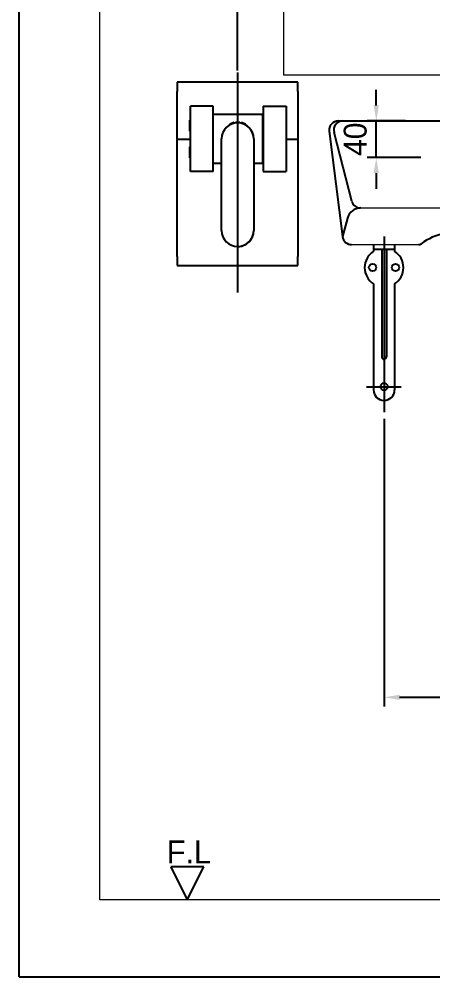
# Model space of a CAD drawing. Header units: millimetres. Extents: x 0 to 4679, y -4094 to -981.
# Drawn here: x 2519 to 2971, y -4017 to -2972 of the extents above; entities that cross this region are included whole.
import ezdxf
from ezdxf.lldxf.tags import DXFTag

# ---------------------------------------------------------------- set-up
doc = ezdxf.new("R2010")
doc.units = ezdxf.units.MM
for name, color, linetype in [('TEXT', 7, 'Continuous'), ('내부선 및 부속', 4, 'Continuous'), ('도각라인', 7, 'Continuous'), ('외형선', 3, 'Continuous'), ('중심선', 1, 'DASHED'), ('치수선', 7, 'Continuous')]:
    doc.layers.add(name, color=color, linetype=linetype)
doc.styles.add('____', font='')
doc.styles.add('맑은고딕_치수', font='malgun.ttf', dxfattribs={"height": 25})
doc.styles.add('맑은고딕_통일', font='malgun.ttf', dxfattribs={"height": 25})
doc.styles.get('____').set_extended_font_data('굴림')
tags = doc.linetypes.add('DASHDOT', pattern=[70, 31, -13, 13, -13]).pattern_tags.tags
tags[10:11] = [DXFTag(74, 4), DXFTag(75, 0), DXFTag(340, '0'), DXFTag(46, 0.0), DXFTag(50, 0.0), DXFTag(44, 0.0), DXFTag(45, 0.0)]
tags[8:9] = [DXFTag(74, 4), DXFTag(75, 0), DXFTag(340, '0'), DXFTag(46, 0.0), DXFTag(50, 0.0), DXFTag(44, 0.0), DXFTag(45, 0.0)]
tags[6:7] = [DXFTag(74, 4), DXFTag(75, 0), DXFTag(340, '0'), DXFTag(46, 0.0), DXFTag(50, 0.0), DXFTag(44, 0.0), DXFTag(45, 0.0)]
tags[4:5] = [DXFTag(74, 4), DXFTag(75, 0), DXFTag(340, '0'), DXFTag(46, 0.0), DXFTag(50, 0.0), DXFTag(44, 0.0), DXFTag(45, 0.0)]
tags = doc.linetypes.add('DASHED', pattern=[25.72, 12.86, -12.86]).pattern_tags.tags
tags[6:7] = [DXFTag(74, 4), DXFTag(75, 0), DXFTag(340, '0'), DXFTag(46, 0.0), DXFTag(50, 0.0), DXFTag(44, 0.0), DXFTag(45, 0.0)]
tags[4:5] = [DXFTag(74, 4), DXFTag(75, 0), DXFTag(340, '0'), DXFTag(46, 0.0), DXFTag(50, 0.0), DXFTag(44, 0.0), DXFTag(45, 0.0)]
doc.dimstyles.new('MSADIM', dxfattribs={"dimtxt": 33, "dimasz": 17, "dimexe": 10, "dimexo": 7.5, "dimgap": 10, "dimtad": 0, "dimtih": 1, "dimtoh": 1, "dimdec": 0, "dimzin": 1, "dimdsep": 46, "dimtxsty": '____', "dimcen": 11.25, "dimadec": 0, "dimazin": 0, "dimtfac": 1, "dimtdec": 0, "dimtix": 1, "dimtmove": 0, "dimatfit": 3, "dimfxl": 1, "dimtolj": 1, "dimtzin": 1, "dimarcsym": 0})
doc.dimstyles.new('계림치수_맑은고딕', dxfattribs={"dimtxt": 25, "dimasz": 20, "dimexe": 20, "dimexo": 0.0625, "dimgap": 10, "dimtad": 1, "dimdec": 0, "dimzin": 0, "dimdsep": 46, "dimtxsty": '맑은고딕_치수', "dimcen": 0.09, "dimadec": 0, "dimazin": 0, "dimtfac": 1, "dimtdec": 0, "dimtofl": 0, "dimtmove": 0, "dimatfit": 3, "dimfxl": 1, "dimtolj": 1, "dimtzin": 0, "dimarcsym": 0})

# ---------------------------------------------------------------- blocks, each defined once
blk = doc.blocks.new('*D8')
at = {"layer": '치수선', "color": 0, "lineweight": -2, "transparency": 16777216}
for p, q in [((2909.5, -3066), (2909.5, -3049)), ((2941.3, -3083), (2899.5, -3083)), ((2909.5, -3123), (2909.5, -3083)), ((2958, -3123), (2899.5, -3123)), ((2909.5, -3140), (2909.5, -3157))]:
    blk.add_line(p, q, dxfattribs=at)
at = {"layer": '치수선', "color": 0, "transparency": 16777216}
for points in [[(2906.6, -3066), (2912.3, -3066), (2909.5, -3083)], [(2906.6, -3140), (2912.3, -3140), (2909.5, -3123)]]:
    blk.add_solid(points, dxfattribs=at)
at = {"layer": '치수선', "color": 0, "transparency": 16777216, "insert": (2886.6, -3103), "char_height": 25, "attachment_point": 5, "rotation": 90, "style": '____'}
blk.add_mtext('\\A1;40', dxfattribs=at)
blk = doc.blocks.new('*D32')
at = {"layer": '치수선', "color": 0, "lineweight": -2, "transparency": 16777216}
for p, q in [((2758, -3028), (2758, -2821.2)), ((3458, -3028), (3458, -2821.2)), ((2778, -2841.2), (3438, -2841.2))]:
    blk.add_line(p, q, dxfattribs=at)
at = {"layer": '치수선', "color": 0, "transparency": 16777216}
for points in [[(2778, -2837.9), (2778, -2844.5), (2758, -2841.2)], [(3438, -2837.9), (3438, -2844.5), (3458, -2841.2)]]:
    blk.add_solid(points, dxfattribs=at)
at = {"layer": '치수선', "color": 0, "transparency": 16777216, "insert": (3108, -2818.3), "char_height": 25, "attachment_point": 5, "style": '맑은고딕_치수'}
blk.add_mtext('\\A1;700', dxfattribs=at)
blk = doc.blocks.new('*D40')
at = {"layer": '치수선', "color": 0, "lineweight": -2, "transparency": 16777216}
for p, q in [((2918, -3408.1), (2918, -3721.9)), ((3298, -3408.1), (3298, -3721.9)), ((2935, -3711.9), (3281, -3711.9))]:
    blk.add_line(p, q, dxfattribs=at)
at = {"layer": '치수선', "color": 0, "transparency": 16777216}
for points in [[(2935, -3709.1), (2935, -3714.7), (2918, -3711.9)], [(3281, -3709.1), (3281, -3714.7), (3298, -3711.9)]]:
    blk.add_solid(points, dxfattribs=at)
at = {"layer": '치수선', "color": 0, "transparency": 16777216, "insert": (3108, -3689.1), "char_height": 25, "attachment_point": 5, "style": '____'}
blk.add_mtext('\\A1;380', dxfattribs=at)

msp = doc.modelspace()

# ---------------------------------------------------------------- linework, layer by layer
at = {"layer": '내부선 및 부속', "lineweight": 18}
msp.add_line((2808, -2433), (2808, -3033), dxfattribs=at)
at = {"layer": '내부선 및 부속', "linetype": 'Continuous'}
for p, q in [((2824, -3040.8), (2692, -3040.8)), ((2692, -3040.8), (2692, -3050.8)), ((2824, -3050.8), (2824, -3040.8)), ((2692, -3102.6), (2692, -3050.8)), ((2824, -3050.8), (2824, -3102.6)), ((2731.5, -3066.8), (2706.5, -3066.8)), ((2706.5, -3138.3), (2706.5, -3066.8)), ((2731.5, -3138.3), (2731.5, -3066.8)), ((2785.9, -3066.8), (2810.9, -3066.8)), ((2785.9, -3066.8), (2785.9, -3138.3)), ((2810.9, -3066.8), (2810.9, -3138.3)), ((2706, -3094.3), (2706, -3082.3)), ((2706, -3082.3), (2706.5, -3082.3)), ((2731.5, -3075.6), (2785.6, -3075.6)), ((2785.6, -3129.6), (2785.6, -3075.6)), ((2785.6, -3080.1), (2785.9, -3080.1)), ((2754.3, -3084.8), (2749.6, -3086.5)), ((2749.9, -3087.2), (2749.6, -3086.5)), ((2754.6, -3085.5), (2754.3, -3084.8)), ((2760.6, -3084.6), (2755.6, -3084.6)), ((2755.6, -3085.3), (2755.6, -3084.6)), ((2759.7, -3085.2), (2758.1, -3085.1)), ((2760.6, -3085.3), (2760.6, -3084.6)), ((2761.7, -3085.5), (2761.9, -3084.8)), ((2766.6, -3086.5), (2761.9, -3084.8)), ((2766.4, -3087.2), (2766.6, -3086.5)), ((2692, -3230.8), (2692, -3103.1)), ((2692.2, -3102.8), (2706.5, -3102.8)), ((2706.5, -3094.3), (2706, -3094.3)), ((2740.6, -3127.6), (2740.6, -3102.6)), ((2775.6, -3102.6), (2775.6, -3127.6)), ((2810.9, -3102.8), (2823.8, -3102.8)), ((2824, -3103.1), (2824, -3230.8)), ((2706, -3123.3), (2706, -3111.3)), ((2706, -3111.3), (2706.5, -3111.3)), ((2706.5, -3123.3), (2706, -3123.3)), ((2740.6, -3129.6), (2731.5, -3129.6)), ((2740.6, -3177.6), (2740.6, -3127.6)), ((2775.6, -3127.6), (2775.6, -3177.6)), ((2785.6, -3129.6), (2775.6, -3129.6)), ((2785.9, -3125.1), (2785.6, -3125.1)), ((2731.5, -3138.3), (2706.5, -3138.3)), ((2785.9, -3138.3), (2810.9, -3138.3)), ((2740.6, -3202.6), (2740.6, -3177.6)), ((2775.6, -3177.6), (2775.6, -3202.6)), ((2906.5, -3218), (2906.5, -3225.1)), ((2929.5, -3218), (2929.5, -3225.1)), ((2906.5, -3223), (2929.5, -3223)), ((2915.5, -3223), (2915.5, -3340.5)), ((2920.5, -3223), (2920.5, -3340.5)), ((2692, -3230.8), (2692, -3240.8)), ((2824, -3240.8), (2824, -3230.8)), ((2692, -3240.8), (2824, -3240.8)), ((2906.5, -3260.8), (2906.5, -3376.5)), ((2929.5, -3260.8), (2929.5, -3376.5))]:
    msp.add_line(p, q, dxfattribs=at)
at = {"layer": '내부선 및 부속', "linetype": 'Continuous', "lineweight": 18}
for p, q in [((3084.4, -3033), (2808, -3033)), ((2892.4, -3178), (3323.7, -3178))]:
    msp.add_line(p, q, dxfattribs=at)
at = {"layer": '내부선 및 부속'}
for p, q in [((2882.7, -3170.5), (2863.4, -3095.5)), ((2878, -3189.1), (2872.7, -3209.2))]:
    msp.add_line(p, q, dxfattribs=at)
at = {"layer": '내부선 및 부속', "linetype": 'Continuous'}
for centre in [(2905.5, -3243), (2930.5, -3243), (2918, -3373)]:
    msp.add_circle(centre, 4, dxfattribs=at)
for centre, radius, start, end in [((2758.1, -3102.6), 17.5, 90, 180), ((2758.1, -3102.6), 17.5, 0, 90), ((2758.1, -3102.6), 17.5, 0, 84.7415), ((2692.2, -3102.6), 0.2, 180, 270), ((2692.3, -3103.1), 0.3, 90, 180), ((2823.7, -3103.1), 0.3, 0, 90), ((2823.8, -3102.6), 0.2, 270, 0), ((2758.1, -3202.6), 17.5, 180, 270), ((2758.1, -3202.6), 17.5, 270, 0), ((2758.1, -3202.6), 17.5, 330.7551, 0), ((2758.1, -3202.6), 17.5, 270, 330.7551), ((2918, -3243), 21.2, 122.8417, 237.1583), ((2918, -3243), 21.2, 302.8417, 57.1583), ((2918, -3340.5), 2.5, 180, 0), ((2918, -3376.5), 11.5, 180, 0)]:
    msp.add_arc(centre, radius, start, end, dxfattribs=at)
at = {"layer": '내부선 및 부속'}
for centre, radius, start, end in [((2873.1, -3093), 10, 90, 194.4459), ((2892.4, -3168), 10, 194.4459, 270), ((2892.5, -3193), 15, 90, 165.1193)]:
    msp.add_arc(centre, radius, start, end, dxfattribs=at)
at = {"layer": '도각라인', "color": 7}
for q in [(2519.5, -980.9), (4679.5, -4016.9)]:
    msp.add_line((2519.5, -4016.9), q, dxfattribs=at)
at = {"layer": '외형선', "linetype": 'Continuous', "lineweight": 18}
for p, q in [((2607.7, -3933), (2607.7, -1602.4)), ((2882.6, -3218), (2955.5, -3218)), ((4432.7, -3933), (2607.7, -3933))]:
    msp.add_line(p, q, dxfattribs=at)
at = {"layer": '외형선'}
for p, q in [((2868, -3083), (3348, -3083)), ((2858.1, -3094.2), (2872.7, -3209.2))]:
    msp.add_line(p, q, dxfattribs=at)
at = {"layer": '외형선', "linetype": 'Continuous'}
for p, q in [((2721, -3897), (2685, -3897)), ((2685, -3897), (2703, -3933)), ((2703, -3933), (2721, -3897))]:
    msp.add_line(p, q, dxfattribs=at)
at = {"layer": '외형선'}
for centre, radius, start, end in [((2868, -3093), 10, 90, 187.2095), ((2996.8, -3269.5), 65, 101.3048, 126.1241), ((2882.6, -3208), 10, 186.912, 270), ((2955.5, -3213), 5, 270, 306.1241)]:
    msp.add_arc(centre, radius, start, end, dxfattribs=at)
at = {"layer": '중심선', "linetype": 'DASHDOT'}
for p, q in [((2758, -3030.1), (2758, -3270.1)), ((2918, -3209.1), (2918, -3400.6)), ((2898.8, -3373), (2936.7, -3373))]:
    msp.add_line(p, q, dxfattribs=at)

# ---------------------------------------------------------------- texts
at = {"layer": 'TEXT', "insert": (2680.7, -3893.1), "char_height": 25, "width": 119.337, "attachment_point": 7, "line_spacing_factor": 0.963855, "style": '맑은고딕_통일'}
msp.add_mtext('{\\fﾱﾼﾸﾲ|b0|i0|c129|p0;F.L}', dxfattribs=at)

# ---------------------------------------------------------------- dimensions: what is measured, and where the dimension line sits
at = {"layer": '치수선'}
dim = msp.add_linear_dim(base=(3458, -2841.2), p1=(2758, -3028.1), p2=(3458, -3028.1), dimstyle='계림치수_맑은고딕', dxfattribs=at)
dim.commit()
dim.dimension.update_dxf_attribs({"geometry": '*D32', "text_midpoint": (3108, -2818.3)})
dim = msp.add_linear_dim(base=(2909.5, -3083), p1=(2965.5, -3123), p2=(2948.8, -3083), angle=90, dimstyle='MSADIM', override={"dimtxt": 25, "dimtad": 1, "dimtih": 0, "dimtoh": 0}, dxfattribs=at)
dim.commit()
dim.dimension.update_dxf_attribs({"geometry": '*D8', "text_midpoint": (2886.6, -3103)})
dim = msp.add_linear_dim(base=(3298, -3711.9), p1=(2918, -3400.6), p2=(3298, -3400.6), dimstyle='MSADIM', override={"dimtxt": 25, "dimtad": 1, "dimtih": 0, "dimtoh": 0}, dxfattribs=at)
dim.commit()
dim.dimension.update_dxf_attribs({"geometry": '*D40', "text_midpoint": (3108, -3689.1)})

doc.saveas('drawing.dxf')
